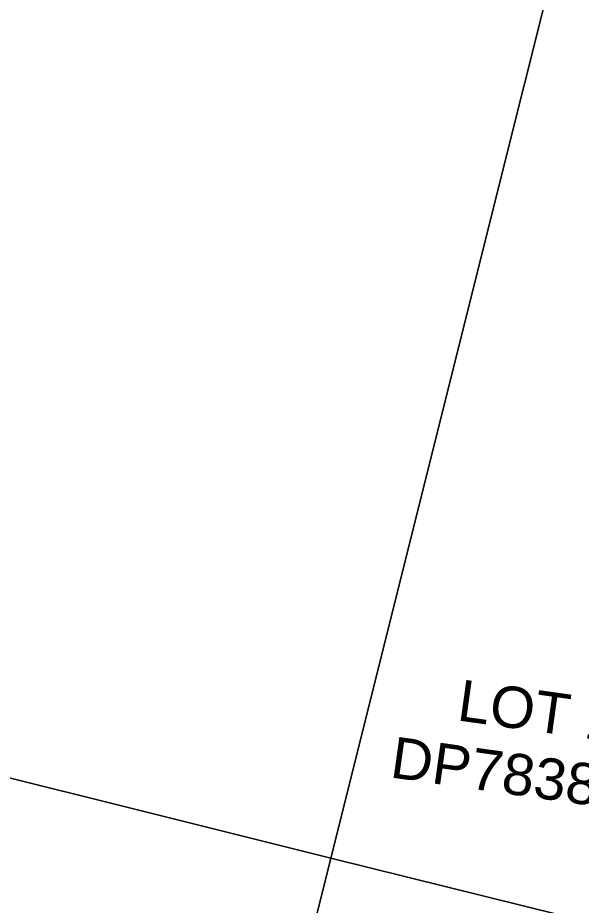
# Model space of a CAD drawing. Header units: metres. Extents: x 287062 to 288920, y 6261941 to 6263050.
# Drawn here: x 287833.37 to 287850.58, y 6262445.96 to 6262473.06 of the extents above; entities that cross this region are included whole.
import ezdxf

# ---------------------------------------------------------------- set-up
doc = ezdxf.new("R2010")
doc.units = ezdxf.units.M
doc.layers.add('Cadastre Land Parcels_SP_EXT', color=9, linetype='Continuous', lineweight=5)
doc.styles.get("Standard").update_dxf_attribs({"font": 'arial.ttf'})

msp = doc.modelspace()

# ---------------------------------------------------------------- linework, layer by layer
at = {"layer": 'Cadastre Land Parcels_SP_EXT', "linetype": 'Continuous'}
for points in [[(287854.756, 6262494.654), (287838.489, 6262498.706), (287826.671, 6262451.457), (287842.939, 6262447.4), (287854.756, 6262494.654)], [(287871.019, 6262490.604), (287854.756, 6262494.654), (287842.939, 6262447.4), (287851.147, 6262445.355), (287859.23, 6262443.342), (287871.019, 6262490.604)], [(287851.147, 6262445.355), (287842.939, 6262447.4), (287830.738, 6262398.613), (287839.024, 6262396.547), (287851.147, 6262445.355)]]:
    msp.add_lwpolyline(points, close=True, dxfattribs=at)
msp.add_lwpolyline([(287817.262, 6262413.828), (287814.471, 6262402.666), (287830.738, 6262398.613), (287842.939, 6262447.4), (287826.671, 6262451.457), (287818.964, 6262420.637)], dxfattribs=at)

# ---------------------------------------------------------------- texts
at = {"layer": 'Cadastre Land Parcels_SP_EXT', "color": 7}
for s, p in [('LOT 1', (287846.756, 6262451.608)), ('DP783819', (287844.71, 6262449.866))]:
    msp.add_text(s, height=1.26, rotation=352.0275, dxfattribs=at).set_placement(p)

doc.saveas('drawing.dxf')
